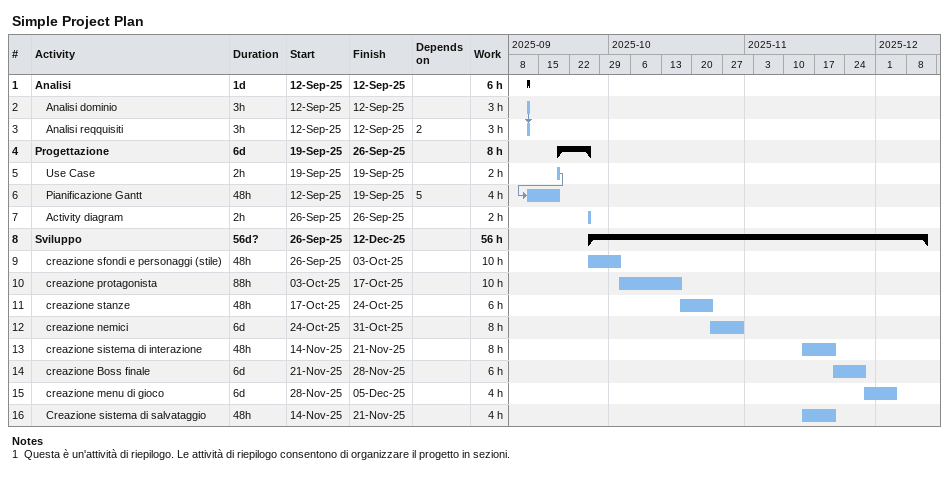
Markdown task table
Simple Project Plan

| ID | Level | Task | Duration | Start | Finish | Predecessors | Work (h) |
|---|---|---|---|---|---|---|---|
| 1 | 1 | **Analisi** | 1d | 2025-09-12 | 2025-09-12 |  | 6 |
| 2 | 2 | Analisi dominio | 3h | 2025-09-12 | 2025-09-12 |  | 3 |
| 3 | 2 | Analisi reqquisiti | 3h | 2025-09-12 | 2025-09-12 | 2 | 3 |
| 4 | 1 | **Progettazione** | 6d | 2025-09-19 | 2025-09-26 |  | 8 |
| 5 | 2 | Use Case | 2h | 2025-09-19 | 2025-09-19 |  | 2 |
| 6 | 2 | Pianificazione Gantt | 48h | 2025-09-12 | 2025-09-19 | 5 | 4 |
| 7 | 2 | Activity diagram | 2h | 2025-09-26 | 2025-09-26 |  | 2 |
| 8 | 1 | **Sviluppo** | 56d? | 2025-09-26 | 2025-12-12 |  | 56 |
| 9 | 2 | creazione sfondi e personaggi (stile) | 48h | 2025-09-26 | 2025-10-03 |  | 10 |
| 10 | 2 | creazione protagonista | 88h | 2025-10-03 | 2025-10-17 |  | 10 |
| 11 | 2 | creazione stanze | 48h | 2025-10-17 | 2025-10-24 |  | 6 |
| 12 | 2 | creazione nemici | 6d | 2025-10-24 | 2025-10-31 |  | 8 |
| 13 | 2 | creazione sistema di interazione | 48h | 2025-11-14 | 2025-11-21 |  | 8 |
| 14 | 2 | creazione Boss finale | 6d | 2025-11-21 | 2025-11-28 |  | 6 |
| 15 | 2 | creazione menu di gioco | 6d | 2025-11-28 | 2025-12-05 |  | 4 |
| 16 | 2 | Creazione sistema di salvataggio | 48h | 2025-11-14 | 2025-11-21 |  | 4 |

Notes
- 1: Questa è un'attività di riepilogo. Le attività di riepilogo consentono di organizzare il progetto in sezioni.
